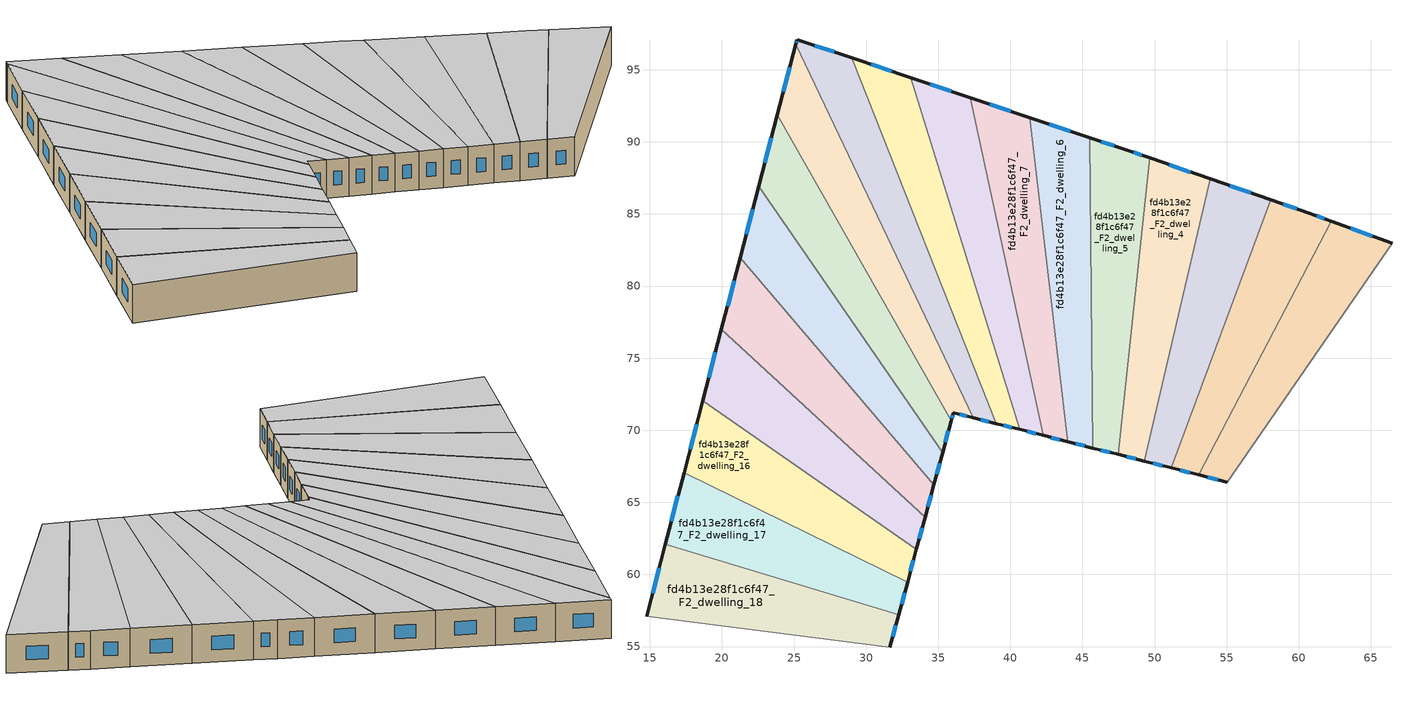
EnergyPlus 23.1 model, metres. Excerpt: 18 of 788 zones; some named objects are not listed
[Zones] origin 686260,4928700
fd4b13e28f1c6f47_F2_dwelling_1
 floor to fd4b13e28f1c6f47_F1_dwelling_1 (EU_floor_Construction): 66.47,82.96 55.04,66.4 53.07,66.91 62.26,84.5 z6
 wall outside (EU_wall_Construction): 53.07,66.91 55.04,66.4 / 66.47,82.96 62.26,84.5 z6:9
 wall to fd4b13e28f1c6f47_F2_dwelling_0 (EU_wall_Construction): 55.04,66.4 66.47,82.96 z6:9
 wall to fd4b13e28f1c6f47_F2_dwelling_2 (EU_wall_Construction): 62.26,84.5 53.07,66.91 z6:9
 window (EU_Window_Construction): 53.71,66.74 54.4,66.57 / 65.11,83.46 63.63,84 z6.97:8.03
 ceiling to fd4b13e28f1c6f47_F3_dwelling_1 (EU_floor_Construction): 55.04,66.4 66.47,82.96 62.26,84.5 53.07,66.91 z9
fd4b13e28f1c6f47_F2_dwelling_10
 floor to fd4b13e28f1c6f47_F1_dwelling_10 (EU_floor_Construction): 29.01,95.83 39.02,70.47 37.43,70.87 25.12,96.76 25.21,97.1 z6
 wall outside (EU_wall_Construction): 37.43,70.87 39.02,70.47 / 29.01,95.83 25.21,97.1 25.12,96.76 z6:9
 wall to fd4b13e28f1c6f47_F2_dwelling_9 (EU_wall_Construction): 39.02,70.47 29.01,95.83 z6:9
 wall to fd4b13e28f1c6f47_F2_dwelling_11 (EU_wall_Construction): 25.12,96.76 37.43,70.87 z6:9
 window (EU_Window_Construction): 37.94,70.74 38.5,70.6 / 25.18,96.99 25.15,96.87 / 27.78,96.24 26.44,96.69 z6.97:8.03
 ceiling to fd4b13e28f1c6f47_F3_dwelling_10 (EU_floor_Construction): 39.02,70.47 29.01,95.83 25.21,97.1 25.12,96.76 37.43,70.87 z9
fd4b13e28f1c6f47_F2_dwelling_11
 floor to fd4b13e28f1c6f47_F1_dwelling_11 (EU_floor_Construction): 25.12,96.76 37.43,70.87 36.05,71.22 35.9,70.67 23.85,91.9 z6
 wall outside (EU_wall_Construction): 35.9,70.67 36.05,71.22 37.43,70.87 / 25.12,96.76 23.85,91.9 z6:9
 wall to fd4b13e28f1c6f47_F2_dwelling_12 (EU_wall_Construction): 23.85,91.9 35.9,70.67 z6:9
 window (EU_Window_Construction): 36.5,71.11 36.98,70.98 / 35.95,70.85 36,71.04 / 24.71,95.19 24.26,93.48 z6.97:8.03
 ceiling to fd4b13e28f1c6f47_F3_dwelling_11 (EU_floor_Construction): 37.43,70.87 25.12,96.76 23.85,91.9 35.9,70.67 36.05,71.22 z9
fd4b13e28f1c6f47_F2_dwelling_12
 floor to fd4b13e28f1c6f47_F1_dwelling_12 (EU_floor_Construction): 23.85,91.9 35.9,70.67 35.3,68.45 22.56,86.94 z6
 wall outside (EU_wall_Construction): 35.3,68.45 35.9,70.67 / 23.85,91.9 22.56,86.94 z6:9
 wall to fd4b13e28f1c6f47_F2_dwelling_13 (EU_wall_Construction): 22.56,86.94 35.3,68.45 z6:9
 window (EU_Window_Construction): 35.49,69.17 35.71,69.95 / 23.43,90.29 22.98,88.55 z6.97:8.03
 ceiling to fd4b13e28f1c6f47_F3_dwelling_12 (EU_floor_Construction): 35.3,68.45 35.9,70.67 23.85,91.9 22.56,86.94 z9
fd4b13e28f1c6f47_F2_dwelling_13
 floor to fd4b13e28f1c6f47_F1_dwelling_13 (EU_floor_Construction): 22.56,86.94 35.3,68.45 34.69,66.22 21.26,81.97 z6
 wall outside (EU_wall_Construction): 34.69,66.22 35.3,68.45 / 22.56,86.94 21.26,81.97 z6:9
 wall to fd4b13e28f1c6f47_F2_dwelling_14 (EU_wall_Construction): 21.26,81.97 34.69,66.22 z6:9
 window (EU_Window_Construction): 34.89,66.94 35.1,67.73 / 22.14,85.33 21.68,83.58 z6.97:8.03
 ceiling to fd4b13e28f1c6f47_F3_dwelling_13 (EU_floor_Construction): 34.69,66.22 35.3,68.45 22.56,86.94 21.26,81.97 z9
fd4b13e28f1c6f47_F2_dwelling_14
 floor to fd4b13e28f1c6f47_F1_dwelling_14 (EU_floor_Construction): 21.26,81.97 34.69,66.22 34.09,63.98 19.96,77 z6
 wall outside (EU_wall_Construction): 34.09,63.98 34.69,66.22 / 21.26,81.97 19.96,77 z6:9
 wall to fd4b13e28f1c6f47_F2_dwelling_15 (EU_wall_Construction): 19.96,77 34.09,63.98 z6:9
 window (EU_Window_Construction): 34.29,64.7 34.5,65.49 / 20.84,80.36 20.38,78.62 z6.97:8.03
 ceiling to fd4b13e28f1c6f47_F3_dwelling_14 (EU_floor_Construction): 34.09,63.98 34.69,66.22 21.26,81.97 19.96,77 z9
fd4b13e28f1c6f47_F2_dwelling_15
 floor to fd4b13e28f1c6f47_F1_dwelling_15 (EU_floor_Construction): 34.09,63.98 33.48,61.73 18.67,72.03 19.96,77 z6
 wall outside (EU_wall_Construction): 33.48,61.73 34.09,63.98 / 19.96,77 18.67,72.03 z6:9
 wall to fd4b13e28f1c6f47_F2_dwelling_16 (EU_wall_Construction): 18.67,72.03 33.48,61.73 z6:9
 window (EU_Window_Construction): 33.68,62.46 33.89,63.25 / 19.54,75.39 19.09,73.64 z6.97:8.03
 ceiling to fd4b13e28f1c6f47_F3_dwelling_15 (EU_floor_Construction): 33.48,61.73 34.09,63.98 19.96,77 18.67,72.03 z9
fd4b13e28f1c6f47_F2_dwelling_16
 floor to fd4b13e28f1c6f47_F1_dwelling_16 (EU_floor_Construction): 33.48,61.73 32.87,59.47 17.37,67.05 18.67,72.03 z6
 wall outside (EU_wall_Construction): 32.87,59.47 33.48,61.73 / 18.67,72.03 17.37,67.05 z6:9
 wall to fd4b13e28f1c6f47_F2_dwelling_17 (EU_wall_Construction): 17.37,67.05 32.87,59.47 z6:9
 window (EU_Window_Construction): 33.07,60.21 33.28,61 / 18.24,70.42 17.79,68.67 z6.97:8.03
 ceiling to fd4b13e28f1c6f47_F3_dwelling_16 (EU_floor_Construction): 32.87,59.47 33.48,61.73 18.67,72.03 17.37,67.05 z9
fd4b13e28f1c6f47_F2_dwelling_17
 floor to fd4b13e28f1c6f47_F1_dwelling_17 (EU_floor_Construction): 32.87,59.47 32.26,57.21 16.06,62.08 17.37,67.05 z6
 wall outside (EU_wall_Construction): 32.26,57.21 32.87,59.47 / 17.37,67.05 16.06,62.08 z6:9
 wall to fd4b13e28f1c6f47_F2_dwelling_18 (EU_wall_Construction): 16.06,62.08 32.26,57.21 z6:9
 window (EU_Window_Construction): 32.46,57.94 32.67,58.74 / 16.94,65.44 16.49,63.69 z6.97:8.03
 ceiling to fd4b13e28f1c6f47_F3_dwelling_17 (EU_floor_Construction): 32.26,57.21 32.87,59.47 17.37,67.05 16.06,62.08 z9
fd4b13e28f1c6f47_F2_dwelling_18
 floor to fd4b13e28f1c6f47_F1_dwelling_18 (EU_floor_Construction): 32.26,57.21 31.64,54.94 14.77,57.09 16.06,62.08 z6
 wall outside (EU_wall_Construction): 31.64,54.94 32.26,57.21 / 16.06,62.08 14.77,57.09 z6:9
 wall to fd4b13e28f1c6f47_F2_dwelling_19 (EU_wall_Construction): 14.77,57.09 31.64,54.94 z6:9
 window (EU_Window_Construction): 31.84,55.67 32.06,56.47 / 15.64,60.46 15.19,58.71 z6.97:8.03
 ceiling to fd4b13e28f1c6f47_F3_dwelling_18 (EU_floor_Construction): 31.64,54.94 32.26,57.21 16.06,62.08 14.77,57.09 z9
fd4b13e28f1c6f47_F2_dwelling_2
 floor to fd4b13e28f1c6f47_F1_dwelling_2 (EU_floor_Construction): 62.26,84.5 53.07,66.91 51.16,67.39 58.05,85.99 60.75,85.06 z6
 wall outside (EU_wall_Construction): 51.16,67.39 53.07,66.91 / 62.26,84.5 60.75,85.06 58.05,85.99 z6:9
 wall to fd4b13e28f1c6f47_F2_dwelling_3 (EU_wall_Construction): 58.05,85.99 51.16,67.39 z6:9
 window (EU_Window_Construction): 51.78,67.23 52.45,67.06 / 59.87,85.36 58.93,85.69 / 61.77,84.68 61.24,84.88 z6.97:8.03
 ceiling to fd4b13e28f1c6f47_F3_dwelling_2 (EU_floor_Construction): 53.07,66.91 62.26,84.5 60.75,85.06 58.05,85.99 51.16,67.39 z9
fd4b13e28f1c6f47_F2_dwelling_3
 floor to fd4b13e28f1c6f47_F1_dwelling_3 (EU_floor_Construction): 58.05,85.99 51.16,67.39 49.3,67.86 53.85,87.44 z6
 wall outside (EU_wall_Construction): 49.3,67.86 51.16,67.39 / 58.05,85.99 53.85,87.44 z6:9
 wall to fd4b13e28f1c6f47_F2_dwelling_4 (EU_wall_Construction): 53.85,87.44 49.3,67.86 z6:9
 window (EU_Window_Construction): 49.9,67.71 50.55,67.54 / 56.69,86.46 55.21,86.97 z6.97:8.03
 ceiling to fd4b13e28f1c6f47_F3_dwelling_3 (EU_floor_Construction): 51.16,67.39 58.05,85.99 53.85,87.44 49.3,67.86 z9
fd4b13e28f1c6f47_F2_dwelling_4
 floor to fd4b13e28f1c6f47_F1_dwelling_4 (EU_floor_Construction): 53.85,87.44 49.3,67.86 47.48,68.32 49.67,88.88 z6
 wall outside (EU_wall_Construction): 47.48,68.32 49.3,67.86 / 53.85,87.44 49.67,88.88 z6:9
 wall to fd4b13e28f1c6f47_F2_dwelling_5 (EU_wall_Construction): 49.67,88.88 47.48,68.32 z6:9
 window (EU_Window_Construction): 48.07,68.17 48.71,68.01 / 52.49,87.91 51.03,88.42 z6.97:8.03
 ceiling to fd4b13e28f1c6f47_F3_dwelling_4 (EU_floor_Construction): 49.3,67.86 53.85,87.44 49.67,88.88 47.48,68.32 z9
fd4b13e28f1c6f47_F2_dwelling_5
 floor to fd4b13e28f1c6f47_F1_dwelling_5 (EU_floor_Construction): 49.67,88.88 47.48,68.32 45.71,68.77 45.51,90.3 48.01,89.46 z6
 wall outside (EU_wall_Construction): 45.71,68.77 47.48,68.32 / 49.67,88.88 48.01,89.46 45.51,90.3 z6:9
 wall to fd4b13e28f1c6f47_F2_dwelling_6 (EU_wall_Construction): 45.51,90.3 45.71,68.77 z6:9
 window (EU_Window_Construction): 46.29,68.62 46.91,68.47 / 47.2,89.73 46.32,90.03 / 49.13,89.07 48.55,89.27 z6.97:8.03
 ceiling to fd4b13e28f1c6f47_F3_dwelling_5 (EU_floor_Construction): 47.48,68.32 49.67,88.88 48.01,89.46 45.51,90.3 45.71,68.77 z9
fd4b13e28f1c6f47_F2_dwelling_6
 floor to fd4b13e28f1c6f47_F1_dwelling_6 (EU_floor_Construction): 45.51,90.3 45.71,68.77 43.98,69.21 41.36,91.69 z6
 wall outside (EU_wall_Construction): 43.98,69.21 45.71,68.77 / 45.51,90.3 41.36,91.69 z6:9
 wall to fd4b13e28f1c6f47_F2_dwelling_7 (EU_wall_Construction): 41.36,91.69 43.98,69.21 z6:9
 window (EU_Window_Construction): 44.55,69.07 45.15,68.91 / 44.16,90.75 42.7,91.24 z6.97:8.03
 ceiling to fd4b13e28f1c6f47_F3_dwelling_6 (EU_floor_Construction): 45.71,68.77 45.51,90.3 41.36,91.69 43.98,69.21 z9
fd4b13e28f1c6f47_F2_dwelling_7
 floor to fd4b13e28f1c6f47_F1_dwelling_7 (EU_floor_Construction): 41.36,91.69 43.98,69.21 42.29,69.64 37.23,93.07 z6
 wall outside (EU_wall_Construction): 42.29,69.64 43.98,69.21 / 41.36,91.69 37.23,93.07 z6:9
 wall to fd4b13e28f1c6f47_F2_dwelling_8 (EU_wall_Construction): 37.23,93.07 42.29,69.64 z6:9
 window (EU_Window_Construction): 42.84,69.5 43.44,69.35 / 40.02,92.14 38.57,92.62 z6.97:8.03
 ceiling to fd4b13e28f1c6f47_F3_dwelling_7 (EU_floor_Construction): 43.98,69.21 41.36,91.69 37.23,93.07 42.29,69.64 z9
fd4b13e28f1c6f47_F2_dwelling_8
 floor to fd4b13e28f1c6f47_F1_dwelling_8 (EU_floor_Construction): 37.23,93.07 42.29,69.64 40.64,70.06 33.11,94.45 z6
 wall outside (EU_wall_Construction): 40.64,70.06 42.29,69.64 / 37.23,93.07 33.11,94.45 z6:9
 wall to fd4b13e28f1c6f47_F2_dwelling_9 (EU_wall_Construction): 33.11,94.45 40.64,70.06 z6:9
 window (EU_Window_Construction): 41.17,69.92 41.76,69.77 / 35.89,93.52 34.44,94 z6.97:8.03
 ceiling to fd4b13e28f1c6f47_F3_dwelling_8 (EU_floor_Construction): 42.29,69.64 37.23,93.07 33.11,94.45 40.64,70.06 z9
fd4b13e28f1c6f47_F2_dwelling_9
 floor to fd4b13e28f1c6f47_F1_dwelling_9 (EU_floor_Construction): 33.11,94.45 40.64,70.06 39.02,70.47 29.01,95.83 z6
 wall outside (EU_wall_Construction): 39.02,70.47 40.64,70.06 / 33.11,94.45 29.01,95.83 z6:9
 window (EU_Window_Construction): 39.54,70.33 40.11,70.19 / 31.78,94.9 30.34,95.38 z6.97:8.03
 ceiling to fd4b13e28f1c6f47_F3_dwelling_9 (EU_floor_Construction): 40.64,70.06 33.11,94.45 29.01,95.83 39.02,70.47 z9
[Building]
EU S2 Campaign: North Axis=0; Terrain=City; Solar Distribution=FullExterior
[Site:Location]
Bologna: Latitude=44.5; Longitude=11.25; Time Zone=1; Elevation=37
[SizingPeriod:WeatherFileDays]
AnnualSizingPeriod: Begin Month=1; Begin Day of Month=1; End Month=12; End Day of Month=31; Day of Week for Start Day=Monday; Use Weather File Daylight Saving Period=No; Use Weather File Rain and Snow Indicators=No
[MATERIAL]
EU_InternalMass_Material: Roughness=MediumRough; Thickness=0.1; Conductivity=1; Density=1800; Specific Heat=900; Thermal Absorptance=0.9; Solar Absorptance=0.7; Visible Absorptance=0.7
[MATERIAL:NOMASS] Roughness=MediumRough; Thermal Absorptance=0.9; Solar Absorptance=0.7; Visible Absorptance=0.7
Name | Thermal Resistance
EU_wall_NoMass | 0.779417
EU_floor_NoMass | 0.588222
[WINDOWMATERIAL:SIMPLEGLAZINGSYSTEM]
EU_Window_SimpleGlazing: UFactor=5.16242; Solar Heat Gain Coefficient=0.85; Visible Transmittance=0.85
[CONSTRUCTION]
EU_wall_Construction: EU_wall_NoMass
EU_floor_Construction: EU_floor_NoMass
EU_Window_Construction: EU_Window_SimpleGlazing
EU_InternalMass_Construction: EU_InternalMass_Material
[ZONE] Type=1; Multiplier=1; Ceiling Height=autocalculate; Floor Area=autocalculate; Part of Total Floor Area=Yes
Name | Volume
fd4b13e28f1c6f47_F2_dwelling_1 | 190.083
fd4b13e28f1c6f47_F2_dwelling_10 | 190.089
fd4b13e28f1c6f47_F2_dwelling_11 | 190.108
fd4b13e28f1c6f47_F2_dwelling_12 | 190.07
fd4b13e28f1c6f47_F2_dwelling_13 | 190.031
fd4b13e28f1c6f47_F2_dwelling_14 | 190.113
fd4b13e28f1c6f47_F2_dwelling_15 | 190.048
fd4b13e28f1c6f47_F2_dwelling_16 | 190.142
fd4b13e28f1c6f47_F2_dwelling_17 | 190.072
fd4b13e28f1c6f47_F2_dwelling_18 | 190.05
fd4b13e28f1c6f47_F2_dwelling_2 | 190.069
fd4b13e28f1c6f47_F2_dwelling_3 | 190.104
fd4b13e28f1c6f47_F2_dwelling_4 | 190.057
fd4b13e28f1c6f47_F2_dwelling_5 | 190.127
fd4b13e28f1c6f47_F2_dwelling_6 | 190.055
fd4b13e28f1c6f47_F2_dwelling_7 | 190.094
fd4b13e28f1c6f47_F2_dwelling_8 | 190.052
fd4b13e28f1c6f47_F2_dwelling_9 | 190.09
[INTERNALMASS] Construction=EU_InternalMass_Construction
Name | Zone or ZoneList | Surface Area
fd4b13e28f1c6f47_F2_dwelling_1_EU_InternalMass | fd4b13e28f1c6f47_F2_dwelling_1 | 63.3608
fd4b13e28f1c6f47_F2_dwelling_2_EU_InternalMass | fd4b13e28f1c6f47_F2_dwelling_2 | 63.3564
fd4b13e28f1c6f47_F2_dwelling_3_EU_InternalMass | fd4b13e28f1c6f47_F2_dwelling_3 | 63.3679
fd4b13e28f1c6f47_F2_dwelling_4_EU_InternalMass | fd4b13e28f1c6f47_F2_dwelling_4 | 63.352
fd4b13e28f1c6f47_F2_dwelling_5_EU_InternalMass | fd4b13e28f1c6f47_F2_dwelling_5 | 63.376
fd4b13e28f1c6f47_F2_dwelling_6_EU_InternalMass | fd4b13e28f1c6f47_F2_dwelling_6 | 63.3517
fd4b13e28f1c6f47_F2_dwelling_7_EU_InternalMass | fd4b13e28f1c6f47_F2_dwelling_7 | 63.3649
fd4b13e28f1c6f47_F2_dwelling_8_EU_InternalMass | fd4b13e28f1c6f47_F2_dwelling_8 | 63.3505
fd4b13e28f1c6f47_F2_dwelling_9_EU_InternalMass | fd4b13e28f1c6f47_F2_dwelling_9 | 63.3631
fd4b13e28f1c6f47_F2_dwelling_10_EU_InternalMass | fd4b13e28f1c6f47_F2_dwelling_10 | 63.3629
fd4b13e28f1c6f47_F2_dwelling_11_EU_InternalMass | fd4b13e28f1c6f47_F2_dwelling_11 | 63.3694
fd4b13e28f1c6f47_F2_dwelling_12_EU_InternalMass | fd4b13e28f1c6f47_F2_dwelling_12 | 63.3569
fd4b13e28f1c6f47_F2_dwelling_13_EU_InternalMass | fd4b13e28f1c6f47_F2_dwelling_13 | 63.3437
fd4b13e28f1c6f47_F2_dwelling_14_EU_InternalMass | fd4b13e28f1c6f47_F2_dwelling_14 | 63.3707
fd4b13e28f1c6f47_F2_dwelling_15_EU_InternalMass | fd4b13e28f1c6f47_F2_dwelling_15 | 63.3493
fd4b13e28f1c6f47_F2_dwelling_16_EU_InternalMass | fd4b13e28f1c6f47_F2_dwelling_16 | 63.3804
fd4b13e28f1c6f47_F2_dwelling_17_EU_InternalMass | fd4b13e28f1c6f47_F2_dwelling_17 | 63.3578
fd4b13e28f1c6f47_F2_dwelling_18_EU_InternalMass | fd4b13e28f1c6f47_F2_dwelling_18 | 63.3498
[OTHEREQUIPMENT] Fuel Type=Electricity; Design Level Calculation Method=Watts/Area; Power per Zone Floor Area=1; Fraction Latent=0; Fraction Radiant=0; Fraction Lost=0; Carbon Dioxide Generation Rate=0; EndUse Subcategory=EU_Step8_InternalGains
Name | Zone or ZoneList or Space or SpaceList | Schedule
EU_Step8_InternalGain_fd4b13e28f1c6f47_F2_dwelling_1_f000 | fd4b13e28f1c6f47_F2_dwelling_1 | EU_Step8_GainSchedule_fd4b13e28f1c6f47_F2_dwelling_1_f000
EU_Step8_InternalGain_fd4b13e28f1c6f47_F2_dwelling_2_f000 | fd4b13e28f1c6f47_F2_dwelling_2 | EU_Step8_GainSchedule_fd4b13e28f1c6f47_F2_dwelling_2_f000
EU_Step8_InternalGain_fd4b13e28f1c6f47_F2_dwelling_3_f000 | fd4b13e28f1c6f47_F2_dwelling_3 | EU_Step8_GainSchedule_fd4b13e28f1c6f47_F2_dwelling_3_f000
EU_Step8_InternalGain_fd4b13e28f1c6f47_F2_dwelling_4_f000 | fd4b13e28f1c6f47_F2_dwelling_4 | EU_Step8_GainSchedule_fd4b13e28f1c6f47_F2_dwelling_4_f000
EU_Step8_InternalGain_fd4b13e28f1c6f47_F2_dwelling_5_f000 | fd4b13e28f1c6f47_F2_dwelling_5 | EU_Step8_GainSchedule_fd4b13e28f1c6f47_F2_dwelling_5_f000
EU_Step8_InternalGain_fd4b13e28f1c6f47_F2_dwelling_6_f000 | fd4b13e28f1c6f47_F2_dwelling_6 | EU_Step8_GainSchedule_fd4b13e28f1c6f47_F2_dwelling_6_f000
EU_Step8_InternalGain_fd4b13e28f1c6f47_F2_dwelling_7_f000 | fd4b13e28f1c6f47_F2_dwelling_7 | EU_Step8_GainSchedule_fd4b13e28f1c6f47_F2_dwelling_7_f000
EU_Step8_InternalGain_fd4b13e28f1c6f47_F2_dwelling_8_f000 | fd4b13e28f1c6f47_F2_dwelling_8 | EU_Step8_GainSchedule_fd4b13e28f1c6f47_F2_dwelling_8_f000
EU_Step8_InternalGain_fd4b13e28f1c6f47_F2_dwelling_9_f000 | fd4b13e28f1c6f47_F2_dwelling_9 | EU_Step8_GainSchedule_fd4b13e28f1c6f47_F2_dwelling_9_f000
EU_Step8_InternalGain_fd4b13e28f1c6f47_F2_dwelling_10_f000 | fd4b13e28f1c6f47_F2_dwelling_10 | EU_Step8_GainSchedule_fd4b13e28f1c6f47_F2_dwelling_10_f000
EU_Step8_InternalGain_fd4b13e28f1c6f47_F2_dwelling_11_f000 | fd4b13e28f1c6f47_F2_dwelling_11 | EU_Step8_GainSchedule_fd4b13e28f1c6f47_F2_dwelling_11_f000
EU_Step8_InternalGain_fd4b13e28f1c6f47_F2_dwelling_12_f000 | fd4b13e28f1c6f47_F2_dwelling_12 | EU_Step8_GainSchedule_fd4b13e28f1c6f47_F2_dwelling_12_f000
EU_Step8_InternalGain_fd4b13e28f1c6f47_F2_dwelling_13_f000 | fd4b13e28f1c6f47_F2_dwelling_13 | EU_Step8_GainSchedule_fd4b13e28f1c6f47_F2_dwelling_13_f000
EU_Step8_InternalGain_fd4b13e28f1c6f47_F2_dwelling_14_f000 | fd4b13e28f1c6f47_F2_dwelling_14 | EU_Step8_GainSchedule_fd4b13e28f1c6f47_F2_dwelling_14_f000
EU_Step8_InternalGain_fd4b13e28f1c6f47_F2_dwelling_15_f000 | fd4b13e28f1c6f47_F2_dwelling_15 | EU_Step8_GainSchedule_fd4b13e28f1c6f47_F2_dwelling_15_f000
EU_Step8_InternalGain_fd4b13e28f1c6f47_F2_dwelling_16_f000 | fd4b13e28f1c6f47_F2_dwelling_16 | EU_Step8_GainSchedule_fd4b13e28f1c6f47_F2_dwelling_16_f000
EU_Step8_InternalGain_fd4b13e28f1c6f47_F2_dwelling_17_f000 | fd4b13e28f1c6f47_F2_dwelling_17 | EU_Step8_GainSchedule_fd4b13e28f1c6f47_F2_dwelling_17_f000
EU_Step8_InternalGain_fd4b13e28f1c6f47_F2_dwelling_18_f000 | fd4b13e28f1c6f47_F2_dwelling_18 | EU_Step8_GainSchedule_fd4b13e28f1c6f47_F2_dwelling_18_f000
[ZONEVENTILATION:DESIGNFLOWRATE] Schedule=EU_AlwaysOn; Design Flow Rate Calculation Method=AirChanges/Hour; Air Changes per Hour=0.712058; Ventilation Type=Natural; Fan Pressure Rise=0; Fan Total Efficiency=1; Constant Term Coefficient=1; Temperature Term Coefficient=0; Velocity Term Coefficient=0; Velocity Squared Term Coefficient=0; Minimum Indoor Temperature=-100; Maximum Indoor Temperature=100; Delta Temperature=-100; Minimum Outdoor Temperature=-100; Maximum Outdoor Temperature=100; Maximum Wind Speed=40
Name | Zone or ZoneList or Space or SpaceList
EU_ConstantAir_fd4b13e28f1c6f47_F2_dwelling_1 | fd4b13e28f1c6f47_F2_dwelling_1
EU_ConstantAir_fd4b13e28f1c6f47_F2_dwelling_2 | fd4b13e28f1c6f47_F2_dwelling_2
EU_ConstantAir_fd4b13e28f1c6f47_F2_dwelling_3 | fd4b13e28f1c6f47_F2_dwelling_3
EU_ConstantAir_fd4b13e28f1c6f47_F2_dwelling_4 | fd4b13e28f1c6f47_F2_dwelling_4
EU_ConstantAir_fd4b13e28f1c6f47_F2_dwelling_5 | fd4b13e28f1c6f47_F2_dwelling_5
EU_ConstantAir_fd4b13e28f1c6f47_F2_dwelling_6 | fd4b13e28f1c6f47_F2_dwelling_6
EU_ConstantAir_fd4b13e28f1c6f47_F2_dwelling_7 | fd4b13e28f1c6f47_F2_dwelling_7
EU_ConstantAir_fd4b13e28f1c6f47_F2_dwelling_8 | fd4b13e28f1c6f47_F2_dwelling_8
EU_ConstantAir_fd4b13e28f1c6f47_F2_dwelling_9 | fd4b13e28f1c6f47_F2_dwelling_9
EU_ConstantAir_fd4b13e28f1c6f47_F2_dwelling_10 | fd4b13e28f1c6f47_F2_dwelling_10
EU_ConstantAir_fd4b13e28f1c6f47_F2_dwelling_11 | fd4b13e28f1c6f47_F2_dwelling_11
EU_ConstantAir_fd4b13e28f1c6f47_F2_dwelling_12 | fd4b13e28f1c6f47_F2_dwelling_12
EU_ConstantAir_fd4b13e28f1c6f47_F2_dwelling_13 | fd4b13e28f1c6f47_F2_dwelling_13
EU_ConstantAir_fd4b13e28f1c6f47_F2_dwelling_14 | fd4b13e28f1c6f47_F2_dwelling_14
EU_ConstantAir_fd4b13e28f1c6f47_F2_dwelling_15 | fd4b13e28f1c6f47_F2_dwelling_15
EU_ConstantAir_fd4b13e28f1c6f47_F2_dwelling_16 | fd4b13e28f1c6f47_F2_dwelling_16
EU_ConstantAir_fd4b13e28f1c6f47_F2_dwelling_17 | fd4b13e28f1c6f47_F2_dwelling_17
EU_ConstantAir_fd4b13e28f1c6f47_F2_dwelling_18 | fd4b13e28f1c6f47_F2_dwelling_18
[HVACTEMPLATE:ZONE:IDEALLOADSAIRSYSTEM] System Availability Schedule=EU_AlwaysOn; Maximum Heating Supply Air Temperature=50; Minimum Cooling Supply Air Temperature=13; Maximum Heating Supply Air Humidity Ratio=0.0156; Minimum Cooling Supply Air Humidity Ratio=0.0077; Heating Limit=NoLimit; Cooling Limit=NoLimit; Heating Availability Schedule=EU_AlwaysOn; Cooling Availability Schedule=EU_CoolingOff; Dehumidification Control Type=ConstantSensibleHeatRatio; Cooling Sensible Heat Ratio=0.7; Dehumidification Setpoint=60; Humidification Control Type=None; Humidification Setpoint=30; Outdoor Air Method=None; Outdoor Air Flow Rate per Person=0.00944; Outdoor Air Flow Rate per Zone Floor Area=0; Outdoor Air Flow Rate per Zone=0; Demand Controlled Ventilation Type=None; Outdoor Air Economizer Type=NoEconomizer; Heat Recovery Type=None; Sensible Heat Recovery Effectiveness=0.7; Latent Heat Recovery Effectiveness=0.65
Name | Template Thermostat
fd4b13e28f1c6f47_F2_dwelling_1 | EU_HeatOnly_fd4b13e28f1c6f47_F2_dwelling_1
fd4b13e28f1c6f47_F2_dwelling_2 | EU_HeatOnly_fd4b13e28f1c6f47_F2_dwelling_2
fd4b13e28f1c6f47_F2_dwelling_3 | EU_HeatOnly_fd4b13e28f1c6f47_F2_dwelling_3
fd4b13e28f1c6f47_F2_dwelling_4 | EU_HeatOnly_fd4b13e28f1c6f47_F2_dwelling_4
fd4b13e28f1c6f47_F2_dwelling_5 | EU_HeatOnly_fd4b13e28f1c6f47_F2_dwelling_5
fd4b13e28f1c6f47_F2_dwelling_6 | EU_HeatOnly_fd4b13e28f1c6f47_F2_dwelling_6
fd4b13e28f1c6f47_F2_dwelling_7 | EU_HeatOnly_fd4b13e28f1c6f47_F2_dwelling_7
fd4b13e28f1c6f47_F2_dwelling_8 | EU_HeatOnly_fd4b13e28f1c6f47_F2_dwelling_8
fd4b13e28f1c6f47_F2_dwelling_9 | EU_HeatOnly_fd4b13e28f1c6f47_F2_dwelling_9
fd4b13e28f1c6f47_F2_dwelling_10 | EU_HeatOnly_fd4b13e28f1c6f47_F2_dwelling_10
fd4b13e28f1c6f47_F2_dwelling_11 | EU_HeatOnly_fd4b13e28f1c6f47_F2_dwelling_11
fd4b13e28f1c6f47_F2_dwelling_12 | EU_HeatOnly_fd4b13e28f1c6f47_F2_dwelling_12
fd4b13e28f1c6f47_F2_dwelling_13 | EU_HeatOnly_fd4b13e28f1c6f47_F2_dwelling_13
fd4b13e28f1c6f47_F2_dwelling_14 | EU_HeatOnly_fd4b13e28f1c6f47_F2_dwelling_14
fd4b13e28f1c6f47_F2_dwelling_15 | EU_HeatOnly_fd4b13e28f1c6f47_F2_dwelling_15
fd4b13e28f1c6f47_F2_dwelling_16 | EU_HeatOnly_fd4b13e28f1c6f47_F2_dwelling_16
fd4b13e28f1c6f47_F2_dwelling_17 | EU_HeatOnly_fd4b13e28f1c6f47_F2_dwelling_17
fd4b13e28f1c6f47_F2_dwelling_18 | EU_HeatOnly_fd4b13e28f1c6f47_F2_dwelling_18
[SIZING:ZONE] Zone Cooling Design Supply Air Temperature Input Method=SupplyAirTemperature; Zone Cooling Design Supply Air Temperature=13; Zone Heating Design Supply Air Temperature Input Method=SupplyAirTemperature; Zone Heating Design Supply Air Temperature=50; Zone Cooling Design Supply Air Humidity Ratio=0.008; Zone Heating Design Supply Air Humidity Ratio=0.008; Cooling Design Air Flow Method=DesignDay; Cooling Design Air Flow Rate=0; Cooling Minimum Air Flow per Zone Floor Area=0.000762; Cooling Minimum Air Flow=0; Cooling Minimum Air Flow Fraction=0.2; Heating Design Air Flow Method=DesignDay; Heating Design Air Flow Rate=0; Heating Maximum Air Flow per Zone Floor Area=0.002032; Heating Maximum Air Flow=0.141576; Heating Maximum Air Flow Fraction=0.3; Account for Dedicated Outdoor Air System=No; Dedicated Outdoor Air System Control Strategy=NeutralSupplyAir; Dedicated Outdoor Air Low Setpoint Temperature for Design=autosize; Dedicated Outdoor Air High Setpoint Temperature for Design=autosize; Zone Load Sizing Method=Sensible Load Only No Latent Load; Zone Latent Cooling Design Supply Air Humidity Ratio Input Method=HumidityRatioDifference; Zone Cooling Design Supply Air Humidity Ratio Difference=0.005; Zone Latent Heating Design Supply Air Humidity Ratio Input Method=HumidityRatioDifference; Zone Humidification Design Supply Air Humidity Ratio Difference=0.005
fd4b13e28f1c6f47_F2_dwelling_1; fd4b13e28f1c6f47_F2_dwelling_2; fd4b13e28f1c6f47_F2_dwelling_3; fd4b13e28f1c6f47_F2_dwelling_4; fd4b13e28f1c6f47_F2_dwelling_5; fd4b13e28f1c6f47_F2_dwelling_6; fd4b13e28f1c6f47_F2_dwelling_7; fd4b13e28f1c6f47_F2_dwelling_8; fd4b13e28f1c6f47_F2_dwelling_9; fd4b13e28f1c6f47_F2_dwelling_10; fd4b13e28f1c6f47_F2_dwelling_11; fd4b13e28f1c6f47_F2_dwelling_12; fd4b13e28f1c6f47_F2_dwelling_13; fd4b13e28f1c6f47_F2_dwelling_14; fd4b13e28f1c6f47_F2_dwelling_15; fd4b13e28f1c6f47_F2_dwelling_16; fd4b13e28f1c6f47_F2_dwelling_17; fd4b13e28f1c6f47_F2_dwelling_18
[SCHEDULE:CONSTANT]
Name | Hourly Value
EU_AlwaysOn | 1
EU_CoolingOff | 0
[SCHEDULE:FILE] Column Number=1; Rows to Skip at Top=0; Number of Hours of Data=8760; Column Separator=Comma; Interpolate to Timestep=No; Minutes per Item=60; Adjust Schedule for Daylight Savings=Yes
Name | File
EU_Step8_GainSchedule_fd4b13e28f1c6f47_F2_dwelling_1_f000 | ../../schedules/fd4b13e28f1c6f47/fd4b13e28f1c6f47_F2_dwelling_1_f000_gain.csv
EU_Step8_GainSchedule_fd4b13e28f1c6f47_F2_dwelling_2_f000 | ../../schedules/fd4b13e28f1c6f47/fd4b13e28f1c6f47_F2_dwelling_2_f000_gain.csv
EU_Step8_GainSchedule_fd4b13e28f1c6f47_F2_dwelling_3_f000 | ../../schedules/fd4b13e28f1c6f47/fd4b13e28f1c6f47_F2_dwelling_3_f000_gain.csv
EU_Step8_GainSchedule_fd4b13e28f1c6f47_F2_dwelling_4_f000 | ../../schedules/fd4b13e28f1c6f47/fd4b13e28f1c6f47_F2_dwelling_4_f000_gain.csv
EU_Step8_GainSchedule_fd4b13e28f1c6f47_F2_dwelling_5_f000 | ../../schedules/fd4b13e28f1c6f47/fd4b13e28f1c6f47_F2_dwelling_5_f000_gain.csv
EU_Step8_GainSchedule_fd4b13e28f1c6f47_F2_dwelling_6_f000 | ../../schedules/fd4b13e28f1c6f47/fd4b13e28f1c6f47_F2_dwelling_6_f000_gain.csv
EU_Step8_GainSchedule_fd4b13e28f1c6f47_F2_dwelling_7_f000 | ../../schedules/fd4b13e28f1c6f47/fd4b13e28f1c6f47_F2_dwelling_7_f000_gain.csv
EU_Step8_GainSchedule_fd4b13e28f1c6f47_F2_dwelling_8_f000 | ../../schedules/fd4b13e28f1c6f47/fd4b13e28f1c6f47_F2_dwelling_8_f000_gain.csv
EU_Step8_GainSchedule_fd4b13e28f1c6f47_F2_dwelling_9_f000 | ../../schedules/fd4b13e28f1c6f47/fd4b13e28f1c6f47_F2_dwelling_9_f000_gain.csv
EU_Step8_GainSchedule_fd4b13e28f1c6f47_F2_dwelling_10_f000 | ../../schedules/fd4b13e28f1c6f47/fd4b13e28f1c6f47_F2_dwelling_10_f000_gain.csv
EU_Step8_GainSchedule_fd4b13e28f1c6f47_F2_dwelling_11_f000 | ../../schedules/fd4b13e28f1c6f47/fd4b13e28f1c6f47_F2_dwelling_11_f000_gain.csv
EU_Step8_GainSchedule_fd4b13e28f1c6f47_F2_dwelling_12_f000 | ../../schedules/fd4b13e28f1c6f47/fd4b13e28f1c6f47_F2_dwelling_12_f000_gain.csv
EU_Step8_GainSchedule_fd4b13e28f1c6f47_F2_dwelling_13_f000 | ../../schedules/fd4b13e28f1c6f47/fd4b13e28f1c6f47_F2_dwelling_13_f000_gain.csv
EU_Step8_GainSchedule_fd4b13e28f1c6f47_F2_dwelling_14_f000 | ../../schedules/fd4b13e28f1c6f47/fd4b13e28f1c6f47_F2_dwelling_14_f000_gain.csv
EU_Step8_GainSchedule_fd4b13e28f1c6f47_F2_dwelling_15_f000 | ../../schedules/fd4b13e28f1c6f47/fd4b13e28f1c6f47_F2_dwelling_15_f000_gain.csv
EU_Step8_GainSchedule_fd4b13e28f1c6f47_F2_dwelling_16_f000 | ../../schedules/fd4b13e28f1c6f47/fd4b13e28f1c6f47_F2_dwelling_16_f000_gain.csv
EU_Step8_GainSchedule_fd4b13e28f1c6f47_F2_dwelling_17_f000 | ../../schedules/fd4b13e28f1c6f47/fd4b13e28f1c6f47_F2_dwelling_17_f000_gain.csv
EU_Step8_GainSchedule_fd4b13e28f1c6f47_F2_dwelling_18_f000 | ../../schedules/fd4b13e28f1c6f47/fd4b13e28f1c6f47_F2_dwelling_18_f000_gain.csv
